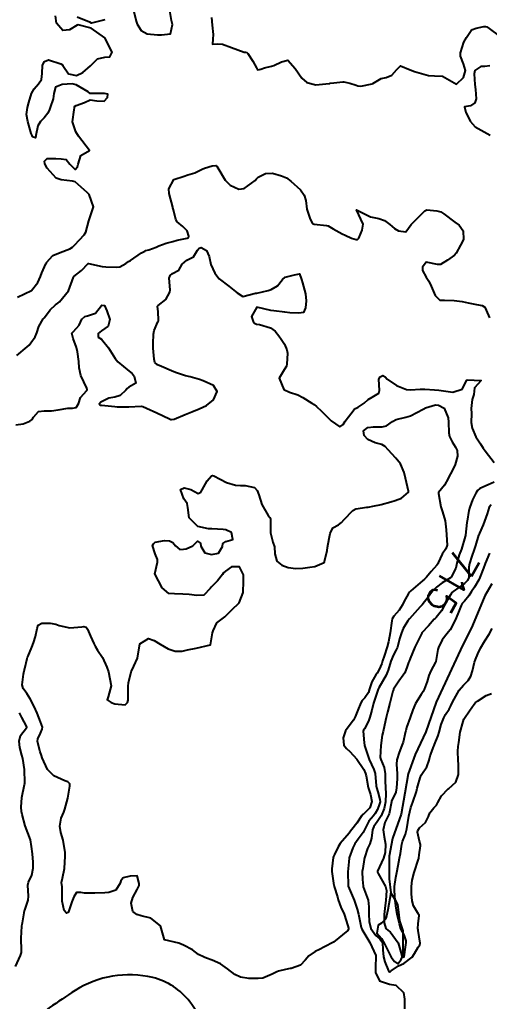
# Model space of a CAD drawing. Header units: metres. Extents: x 307586 to 320046, y 7427249 to 7434250.
# Drawn here: x 310577.3 to 310644.1, y 7432394.5 to 7432533.9 of the extents above; entities that cross this region are included whole.
import ezdxf
from ezdxf.enums import TextEntityAlignment as Align

# ---------------------------------------------------------------- set-up
doc = ezdxf.new("R2010")
doc.units = ezdxf.units.M
doc.header["$MEASUREMENT"] = 0
for name, color, linetype in [('Cotas', 45, 'Continuous'), ('Curvas de Nivel 1m', 11, 'Continuous'), ('Curvas de Nivel 5m', 15, 'Continuous'), ('Hidrografia', 140, 'Continuous'), ('Vias Secundárias', 230, 'Continuous')]:
    doc.layers.add(name, color=color, linetype=linetype)
doc.styles.add('Style-STANDARD', font='STANDARD.shx')

msp = doc.modelspace()

# ---------------------------------------------------------------- linework, layer by layer
at = {"layer": 'Curvas de Nivel 1m', "flags": 128}
for points, elevation in [([(310577.03, 7432494.45), (310579.04, 7432495.4), (310579.91, 7432496.53), (310580.33, 7432497.39), (310580.51, 7432497.94), (310581.09, 7432499.22), (310581.14, 7432499.33), (310581.16, 7432499.38), (310582.07, 7432500.4), (310583.11, 7432500.83), (310584.47, 7432501.34), (310584.87, 7432501.58), (310585.12, 7432501.83), (310585.85, 7432502.6), (310586.53, 7432503.32), (310586.76, 7432503.71), (310587.16, 7432505.31), (310587.85, 7432507.3), (310587.21, 7432509.05), (310586.95, 7432509.31), (310585.23, 7432510.84), (310584.86, 7432510.96), (310583.23, 7432511.12), (310582.53, 7432511.37), (310581.25, 7432512.78), (310580.94, 7432513.38), (310580.87, 7432513.78), (310581.27, 7432514.14), (310582.5, 7432514.14), (310583.27, 7432514.1), (310583.94, 7432514.02), (310584.49, 7432513.34), (310585.25, 7432512.6), (310585.59, 7432512.99), (310585.66, 7432513.33), (310586.04, 7432514.56), (310587.28, 7432515.31), (310585.73, 7432517.33), (310585.31, 7432517.93), (310584.87, 7432519.34), (310585.1, 7432521.08), (310585.13, 7432521.33), (310585.15, 7432521.54), (310585.36, 7432521.68), (310586.56, 7432522.12), (310587.37, 7432522.49), (310588.31, 7432522.35), (310589.37, 7432522.28), (310589.82, 7432522.84), (310589.87, 7432523.28), (310589.38, 7432523.39), (310587.47, 7432523.39), (310587.38, 7432523.41), (310587.06, 7432523.64), (310585.4, 7432524.64), (310584.81, 7432524.75), (310583.4, 7432524.67), (310582.45, 7432524.31), (310582.22, 7432523.37), (310582.11, 7432522.63), (310581.7, 7432521.38), (310581.61, 7432521.12), (310581.35, 7432520.6), (310580.82, 7432519.91), (310580.3, 7432519.39), (310579.92, 7432518.8), (310579.67, 7432517.4), (310579.59, 7432517.1), (310579.3, 7432517.17), (310579.18, 7432517.28), (310579.11, 7432517.4), (310579, 7432517.71), (310578.51, 7432519.41), (310578.33, 7432520.4), (310578.47, 7432521.41), (310578.64, 7432522.13), (310579.04, 7432523.41), (310579.39, 7432524.06), (310580.01, 7432524.78), (310580.43, 7432525.39), (310580.57, 7432526.23), (310580.6, 7432527.39), (310580.89, 7432527.92), (310581.43, 7432528.17), (310583.19, 7432527.6), (310583.42, 7432527.48), (310583.5, 7432527.36), (310584.27, 7432526.2), (310585.41, 7432525.94), (310586.34, 7432526.39), (310587.42, 7432527.31), (310588.4, 7432528.33), (310589.44, 7432528.53), (310590.14, 7432528.58), (310590.48, 7432529.27), (310589.47, 7432531.28), (310587.49, 7432532.65), (310585.67, 7432533.16), (310585.5, 7432533.09), (310584.42, 7432532.41), (310583.49, 7432532.33), (310582.57, 7432533.37), (310582.45, 7432534.43)], 714), ([(310593.52, 7432535.24), (310593.92, 7432533.65), (310594.04, 7432533.23), (310594.61, 7432532.34), (310595.48, 7432531.87), (310596.95, 7432531.72), (310597.48, 7432531.7), (310598.79, 7432531.87), (310599.07, 7432533.17), (310598.93, 7432533.75), (310598.68, 7432535.18)], 714), ([(310585.51, 7432534.27), (310587.26, 7432533.56), (310587.5, 7432533.43), (310587.6, 7432533.4), (310589.51, 7432533.88)], 714), ([(310604.58, 7432534.17), (310604.7, 7432533.1), (310604.83, 7432531.75), (310604.78, 7432531.1), (310604.76, 7432530.39), (310605.47, 7432530.45), (310606.15, 7432530.4), (310607.46, 7432529.91), (310609.23, 7432529.28), (310609.45, 7432529.24), (310609.61, 7432529.2), (310609.75, 7432529.05), (310610.47, 7432528), (310610.97, 7432527.03), (310611.14, 7432526.74), (310611.42, 7432526.78), (310611.59, 7432526.85), (310612.14, 7432527.01), (310613.14, 7432527.29), (310613.43, 7432527.37), (310614.52, 7432527.9), (310615.44, 7432528.12), (310616.5, 7432526.96), (310617.41, 7432525.55), (310618.13, 7432524.94), (310619.4, 7432524.63), (310621.3, 7432524.8), (310621.4, 7432524.83), (310621.46, 7432524.84), (310621.98, 7432524.89), (310623.25, 7432525.04), (310623.41, 7432525.04), (310624.23, 7432524.87), (310625.13, 7432524.59), (310625.4, 7432524.48), (310625.8, 7432524.44), (310627.4, 7432524.77), (310627.44, 7432524.79), (310627.49, 7432524.83), (310628.7, 7432525.53), (310629.42, 7432525.68), (310630.22, 7432526), (310630.93, 7432526.79), (310631.44, 7432527.32), (310632.8, 7432526.77), (310633.43, 7432526.52), (310633.76, 7432526.42), (310635.42, 7432525.92), (310636.27, 7432525.88), (310637.42, 7432525.83), (310639.4, 7432524.69), (310640.41, 7432525.68), (310640.66, 7432526.67), (310640.37, 7432527.61), (310639.95, 7432528.68), (310639.95, 7432529.17), (310640.42, 7432530.68), (310640.8, 7432531.36), (310641.5, 7432532.34), (310641.67, 7432532.49), (310642.2, 7432532.65), (310643.26, 7432532.89), (310643.51, 7432532.89), (310643.71, 7432532.84), (310644.05, 7432532.63), (310645.49, 7432531.51)], 714), ([(310644.15, 7432527.34), (310643.44, 7432527.23), (310642.85, 7432527.23), (310642.02, 7432526.65), (310641.9, 7432526.19), (310642, 7432524.65), (310642.09, 7432523.96), (310642.19, 7432522.65), (310641.99, 7432522.04), (310641.37, 7432521.65), (310640.53, 7432521.5), (310640.73, 7432520.67), (310640.94, 7432520.26), (310641.34, 7432519.47), (310642.04, 7432518.65), (310643.33, 7432517.92), (310644.17, 7432517.48)], 714), ([(310576.81, 7432476.33), (310577.87, 7432476.47), (310578.82, 7432476.86), (310579.11, 7432477.1), (310579.3, 7432477.4), (310580.01, 7432478.22), (310580.84, 7432478.31), (310581.89, 7432478.32), (310582.84, 7432478.48), (310584.19, 7432478.68), (310584.85, 7432478.68), (310585.38, 7432478.8), (310585.71, 7432479.32), (310585.99, 7432480.2), (310586.87, 7432481.21), (310586.94, 7432481.31), (310586.88, 7432481.52), (310586.03, 7432483.32), (310585.81, 7432484.43), (310585.75, 7432485.32), (310585.58, 7432486.68), (310585.44, 7432487.33), (310584.96, 7432488.59), (310584.77, 7432489.33), (310584.98, 7432489.58), (310585.82, 7432490.49), (310586.16, 7432491.32), (310586.62, 7432491.7), (310587, 7432491.8), (310588.13, 7432492.17), (310588.99, 7432493.28), (310589.02, 7432493.31), (310589.38, 7432493.28), (310589.75, 7432492.54), (310590.15, 7432491.27), (310589.91, 7432490.35), (310588.98, 7432489.69), (310588.5, 7432489.29), (310588.48, 7432488.8), (310588.96, 7432488.48), (310589.99, 7432487.27), (310590.93, 7432485.73), (310591.31, 7432485.26), (310592.91, 7432483.94), (310593.31, 7432483.64), (310593.63, 7432483.23), (310593.86, 7432482.26), (310592.88, 7432481.66), (310592.62, 7432481.5), (310592.42, 7432481.24), (310591.61, 7432480.5), (310590.86, 7432480.28), (310590.03, 7432480.1), (310588.86, 7432479.54), (310588.66, 7432479.28), (310588.73, 7432479.16), (310588.85, 7432479.14), (310588.99, 7432479.14), (310590.85, 7432478.92), (310591.22, 7432478.89), (310592.85, 7432478.9), (310594.6, 7432478.97), (310594.85, 7432478.93), (310595.37, 7432478.68), (310596.84, 7432478.04), (310598.61, 7432477.17), (310598.83, 7432477.09), (310598.92, 7432477.08), (310599.3, 7432477.16), (310600.84, 7432477.8), (310601.79, 7432478.19), (310602.85, 7432478.59), (310603.88, 7432479.1), (310604.86, 7432479.89), (310605.38, 7432481.08), (310604.89, 7432481.93), (310603.41, 7432482.59), (310602.9, 7432482.76), (310601.57, 7432483.13), (310600.9, 7432483.31), (310599.5, 7432483.75), (310598.91, 7432483.99), (310597.48, 7432484.62), (310596.92, 7432484.86), (310596.57, 7432485.19), (310596.44, 7432485.68), (310596.3, 7432487.2), (310596.29, 7432487.87), (310596.37, 7432489.2), (310596.44, 7432489.73), (310596.99, 7432490.94), (310597.06, 7432491.12), (310597.07, 7432491.19), (310597.01, 7432492.36), (310596.94, 7432493.19), (310596.97, 7432493.24), (310597.02, 7432493.28), (310598.1, 7432494.11), (310598.7, 7432495.17), (310598.72, 7432495.5), (310598.6, 7432497.17), (310598.71, 7432497.54), (310599.07, 7432497.83), (310599.94, 7432498.3), (310600.44, 7432499.15), (310601.1, 7432499.73), (310602.03, 7432500.2), (310602.63, 7432501.12), (310602.84, 7432501.4), (310603.12, 7432501.52), (310603.88, 7432501.11), (310604.25, 7432500.25), (310604.52, 7432499.1), (310605.07, 7432497.88), (310605.71, 7432497.08), (310607.06, 7432496.01), (310608.26, 7432495.06), (310609.04, 7432494.55), (310610.84, 7432495.02), (310611.02, 7432495.05), (310611.04, 7432495.05), (310612.65, 7432495.4), (310613.05, 7432495.53), (310613.97, 7432496.08), (310614.67, 7432496.98), (310615.08, 7432497.28), (310616.41, 7432497.63), (310617.08, 7432497.76), (310617.39, 7432496.95), (310617.5, 7432496.51), (310617.96, 7432494.94), (310618.05, 7432493.92), (310617.94, 7432492.94), (310617.66, 7432492.3), (310617.01, 7432492.17), (310615.72, 7432492.26), (310615.01, 7432492.34), (310613.47, 7432492.54), (310613.02, 7432492.57), (310611.02, 7432493.02), (310610.29, 7432491.74), (310610.52, 7432491.03), (310610.71, 7432490.75), (310610.99, 7432490.65), (310611.41, 7432490.59), (310612.98, 7432490.1), (310613.63, 7432489.65), (310614.14, 7432488.98), (310614.48, 7432488.49), (310614.96, 7432487.77), (310615.31, 7432486.97), (310615.39, 7432486.52), (310615.31, 7432484.97), (310615.24, 7432484.65), (310614.91, 7432484.16), (310614.22, 7432482.98), (310614.88, 7432481.35), (310615.66, 7432480.96), (310616.87, 7432480.6), (310617.59, 7432480.22), (310618.86, 7432479.42), (310619.16, 7432479.23), (310619.51, 7432478.92), (310620.2, 7432478.27), (310620.84, 7432477.66), (310621.59, 7432476.89), (310622.82, 7432476.03), (310623.32, 7432476.38), (310623.58, 7432476.87), (310624.85, 7432478.53), (310625.04, 7432478.66), (310625.45, 7432478.84), (310626.26, 7432479.43), (310626.86, 7432479.94), (310627.44, 7432480.25), (310628.38, 7432480.81), (310628.48, 7432481.21), (310628.38, 7432482.82), (310628.57, 7432483.15), (310628.91, 7432483.34), (310629.24, 7432483.13), (310629.57, 7432482.8), (310630.89, 7432481.9), (310632.28, 7432481.37), (310632.88, 7432481.3), (310634.23, 7432481.4), (310634.88, 7432481.39), (310636.28, 7432481.32), (310636.88, 7432481.27), (310638.56, 7432481.01), (310638.88, 7432480.98), (310640.18, 7432481.38), (310640.88, 7432482.66), (310640.9, 7432482.7), (310642.9, 7432482.64), (310641.95, 7432481.59), (310641.85, 7432480.65), (310641.6, 7432479.91), (310641.5, 7432478.65), (310641.54, 7432477.96), (310641.49, 7432476.65), (310641.63, 7432475.85), (310642.16, 7432474.65), (310642.79, 7432473.65), (310643.19, 7432473.04), (310643.47, 7432472.63), (310644.76, 7432470.97)], 716), ([(310644.73, 7432468.21), (310643.9, 7432467.8), (310642.72, 7432467.29), (310642.36, 7432467), (310642.15, 7432466.65), (310641.69, 7432465.66), (310641.27, 7432464.65), (310641.15, 7432464.18), (310640.91, 7432462.66), (310640.88, 7432462.44), (310640.68, 7432460.66), (310640.68, 7432460.62), (310640.63, 7432460.47), (310640.09, 7432458.67), (310639.79, 7432457.85), (310639.44, 7432456.68), (310639.29, 7432455.98), (310638.66, 7432454.69), (310638.56, 7432454.61), (310637.36, 7432453.89), (310636.55, 7432453.27), (310636.25, 7432453.01), (310635.99, 7432452.72), (310635.39, 7432451.86), (310634.51, 7432450.77), (310634.5, 7432450.75), (310634.48, 7432450.73), (310634.24, 7432450.47), (310632.7, 7432448.76), (310632.49, 7432448.5), (310631.82, 7432447.42), (310631.56, 7432446.77), (310631.31, 7432445.92), (310631, 7432444.77), (310630.84, 7432444.38), (310630.43, 7432443.69), (310630.07, 7432442.79), (310629.71, 7432441.49), (310629.42, 7432440.79), (310628.37, 7432438.99), (310628.31, 7432438.88), (310628.28, 7432438.81), (310627.8, 7432437.37), (310627.62, 7432436.82), (310627.35, 7432435.81), (310627.08, 7432434.82), (310626.89, 7432434.26), (310626.31, 7432433.18), (310626.17, 7432432.96), (310626.13, 7432432.83), (310626.28, 7432431.17), (310626.31, 7432430.83), (310626.32, 7432430.78), (310627.01, 7432428.82), (310627.67, 7432427.38), (310627.86, 7432426.81), (310627.97, 7432425.05), (310628.01, 7432424.81), (310628.2, 7432424.23), (310628.52, 7432423.14), (310628.53, 7432422.8), (310628.46, 7432422.52), (310628.17, 7432421.71), (310627.85, 7432421.12), (310627.61, 7432420.82), (310626.93, 7432420.04), (310626.31, 7432418.83), (310626.26, 7432418.7), (310626.13, 7432418.45), (310625.45, 7432417.51), (310624.97, 7432416.84), (310624.68, 7432416.27), (310624.17, 7432414.85), (310624.16, 7432414.77), (310624.08, 7432414.25), (310623.96, 7432412.85), (310624.01, 7432410.87), (310624.01, 7432410.85), (310624.02, 7432410.84), (310624.03, 7432410.8), (310624.87, 7432408.84), (310625.3, 7432407.54), (310625.48, 7432406.84), (310625.86, 7432404.94), (310625.89, 7432404.83), (310625.96, 7432404.7), (310627.07, 7432402.82), (310627.92, 7432400.95), (310627.94, 7432400.81), (310627.9, 7432399.3), (310627.87, 7432398.84), (310627.87, 7432398.81), (310627.89, 7432398.56), (310628.45, 7432397.37), (310629.87, 7432396.89), (310630.8, 7432396.77), (310631.86, 7432395.7), (310632.03, 7432394.76), (310632.01, 7432392.95)], 716), ([(310644.08, 7432458.09), (310643.45, 7432456.63), (310643.23, 7432455.99), (310642.73, 7432454.64), (310642.56, 7432454.32), (310641.93, 7432453.26), (310641.53, 7432452.65), (310641.13, 7432452.06), (310640.52, 7432451.31), (310640.22, 7432450.96), (310640.06, 7432450.67), (310639.79, 7432449.96), (310639.27, 7432448.68), (310638.48, 7432447.23), (310638.25, 7432446.92), (310638.05, 7432446.69), (310637.37, 7432445.79), (310636.82, 7432444.71), (310636.74, 7432444.41), (310636.46, 7432442.71), (310636.45, 7432442.68), (310636.42, 7432442.63), (310635.74, 7432441.38), (310635.48, 7432440.72), (310635.21, 7432439.9), (310634.79, 7432438.73), (310634.66, 7432438.44), (310634.37, 7432438.04), (310633.56, 7432436.74), (310633.21, 7432435.88), (310632.8, 7432434.75), (310632.31, 7432433.33), (310632.18, 7432432.89), (310632.15, 7432432.76), (310631.8, 7432431.25), (310631.63, 7432430.77), (310631.23, 7432429.8), (310630.94, 7432428.77), (310630.89, 7432428.13), (310630.97, 7432426.77), (310630.96, 7432426.04), (310630.89, 7432424.77), (310630.79, 7432424.18), (310630.18, 7432422.89), (310630.16, 7432422.78), (310629.84, 7432421.11), (310629.7, 7432420.79), (310629.21, 7432419.86), (310629, 7432418.8), (310629.14, 7432417.82), (310629.29, 7432416.79), (310629.28, 7432415.61), (310629.03, 7432414.8), (310628.19, 7432412.94), (310628.17, 7432412.81), (310628.26, 7432412.61), (310629.29, 7432410.79), (310629.45, 7432410.21), (310629.38, 7432408.79), (310629.26, 7432408.05), (310629.13, 7432406.79), (310629.14, 7432405.63), (310629.38, 7432404.79), (310629.7, 7432404.53), (310629.96, 7432404.33), (310631.11, 7432402.77), (310631.56, 7432401.13), (310631.65, 7432400.76), (310631.91, 7432400.71), (310631.98, 7432400.76), (310632.21, 7432402.48), (310632.26, 7432402.76), (310632.25, 7432403.06), (310631.95, 7432403.91), (310631.51, 7432404.76), (310631.29, 7432405.45), (310630.99, 7432406.77), (310630.77, 7432408.01), (310630.68, 7432408.77), (310630.6, 7432410.21), (310630.61, 7432410.77), (310630.76, 7432412.06), (310630.92, 7432412.77), (310631.11, 7432413.73), (310631.29, 7432414.77), (310631.42, 7432415.44), (310631.62, 7432416.76), (310631.72, 7432417.16), (310632.13, 7432418.18), (310632.29, 7432418.76), (310632.33, 7432418.95), (310632.63, 7432420.75), (310632.92, 7432422), (310633.18, 7432422.75), (310633.72, 7432424.26), (310633.83, 7432424.74), (310633.89, 7432425.05), (310634.22, 7432426.18), (310634.38, 7432426.58), (310634.47, 7432426.73), (310635.19, 7432427.77), (310635.49, 7432428.72), (310635.65, 7432429.32), (310636.16, 7432430.71), (310636.2, 7432430.78), (310636.28, 7432430.93), (310636.81, 7432432.19), (310636.95, 7432432.7), (310637.23, 7432433.78), (310637.6, 7432434.7), (310637.84, 7432435.19), (310638.34, 7432435.95), (310638.59, 7432436.44), (310638.7, 7432436.68), (310639.05, 7432437.37), (310639.77, 7432438.67), (310640.38, 7432439.37), (310641.03, 7432440.01), (310641.43, 7432440.65), (310641.65, 7432441.4), (310641.95, 7432442.64), (310642.07, 7432443), (310642.43, 7432443.79), (310642.82, 7432444.63), (310643.41, 7432445.67), (310644.03, 7432446.62), (310644.48, 7432447.42)], 714), ([(310576.77, 7432399.42), (310577.46, 7432400.96), (310577.61, 7432401.4), (310577.62, 7432401.7), (310577.56, 7432403.41), (310577.66, 7432405.11), (310577.73, 7432405.4), (310577.77, 7432405.6), (310577.99, 7432407.02), (310578.05, 7432407.34), (310578.07, 7432407.4), (310578.57, 7432408.83), (310578.62, 7432409.39), (310578.49, 7432410.94), (310578.59, 7432411.39), (310579.07, 7432412.36), (310579.27, 7432413.39), (310579.26, 7432414.2), (310579.17, 7432415.39), (310579.05, 7432416.44), (310578.88, 7432417.39), (310578.13, 7432419.4), (310577.72, 7432420.98), (310577.62, 7432421.41), (310577.55, 7432422.02), (310577.66, 7432423.41), (310578.04, 7432425.24), (310578.08, 7432425.4), (310578.09, 7432425.51), (310578.06, 7432427.4), (310577.8, 7432428.96), (310577.67, 7432429.41), (310577.36, 7432430.51), (310577.27, 7432431.42), (310577.47, 7432432.23), (310578.3, 7432433.28), (310578.35, 7432433.35), (310578.36, 7432433.4), (310578.3, 7432433.55), (310577.65, 7432434.75), (310577.32, 7432435.42)], 716)]:
    msp.add_lwpolyline(points, dxfattribs=dict(at, elevation=elevation))
at = {"layer": 'Curvas de Nivel 1m', "elevation": 717, "flags": 128}
msp.add_lwpolyline([(310636.42, 7432479.15), (310636.86, 7432479.12), (310637.66, 7432478.7), (310638.22, 7432477.32), (310638.26, 7432476.7), (310638.3, 7432475.21), (310638.41, 7432474.69), (310638.8, 7432473.93), (310639.27, 7432473.17), (310639.5, 7432472.68), (310639.56, 7432471.89), (310639.21, 7432470.68), (310638.74, 7432469.7), (310638.37, 7432469.06), (310638.19, 7432468.7), (310637.67, 7432467.76), (310636.85, 7432466.71), (310636.83, 7432466.59), (310637.15, 7432464.71), (310637.39, 7432463.99), (310637.8, 7432462.7), (310637.91, 7432461.43), (310637.96, 7432460.7), (310638.07, 7432459.24), (310637.86, 7432458.7), (310637.34, 7432457.97), (310636.81, 7432456.71), (310636.73, 7432456.57), (310636.59, 7432456.4), (310635.78, 7432455.51), (310635.14, 7432454.72), (310634.86, 7432454.43), (310634.56, 7432454.17), (310632.92, 7432452.75), (310632.74, 7432452.56), (310632.54, 7432452.26), (310631.97, 7432451.31), (310631.72, 7432450.77), (310631.24, 7432450.03), (310630.5, 7432449.18), (310630.27, 7432448.78), (310630.21, 7432448.51), (310629.98, 7432446.79), (310629.73, 7432445.51), (310629.54, 7432444.79), (310629.1, 7432443.47), (310628.88, 7432442.8), (310628.77, 7432442.46), (310628.4, 7432441.6), (310628.13, 7432441.08), (310627.94, 7432440.81), (310627.35, 7432439.85), (310627.04, 7432438.82), (310626.88, 7432438.32), (310626.36, 7432437.55), (310626, 7432437.19), (310625.8, 7432436.84), (310625.38, 7432435.79), (310625.01, 7432434.84), (310624.78, 7432434.39), (310624.31, 7432433.79), (310623.62, 7432432.86), (310623.29, 7432431.87), (310623.39, 7432430.86), (310623.78, 7432430.37), (310624.26, 7432429.96), (310625.26, 7432428.84), (310626.24, 7432427.37), (310626.49, 7432426.83), (310626.57, 7432426.49), (310626.86, 7432424.82), (310627.16, 7432423.85), (310627.37, 7432422.82), (310627.07, 7432421.92), (310626.16, 7432421.01), (310626.05, 7432420.93), (310625.97, 7432420.83), (310625.24, 7432419.74), (310624.55, 7432418.85), (310624.36, 7432418.61), (310624.13, 7432418.34), (310622.85, 7432416.87), (310622.57, 7432416.41), (310622.09, 7432415.31), (310621.94, 7432415.02), (310621.89, 7432414.88), (310621.68, 7432413.27), (310621.68, 7432412.88), (310621.99, 7432410.92), (310622, 7432410.88), (310622.03, 7432410.79), (310622.47, 7432409.32), (310622.6, 7432408.87), (310622.98, 7432407.84), (310623.46, 7432406.86), (310623.97, 7432405.16), (310624.04, 7432404.85), (310624.06, 7432404.75), (310623.96, 7432404.51), (310621.94, 7432402.88), (310620.65, 7432402.18), (310619.93, 7432401.83), (310619.3, 7432401.53), (310618.4, 7432400.92), (310617.91, 7432400.3), (310617.24, 7432399.6), (310615.89, 7432399.12), (310615.75, 7432399.1), (310615.12, 7432398.96), (310614.12, 7432398.74), (310613.89, 7432398.66), (310613.22, 7432398.31), (310611.88, 7432397.77), (310611.21, 7432397.68), (310609.88, 7432397.71), (310608.74, 7432397.9), (310607.89, 7432398.29), (310606.89, 7432399.06), (310605.9, 7432399.78), (310604.69, 7432400.29), (310603.91, 7432400.59), (310603.55, 7432400.73), (310602.77, 7432401.11), (310601.92, 7432401.79), (310600.61, 7432402.45), (310599.94, 7432402.7), (310597.94, 7432403.17), (310597.36, 7432405.18), (310595.98, 7432406.26), (310594.59, 7432406.6), (310593.99, 7432406.78), (310593.43, 7432407.22), (310593.19, 7432408.41), (310593.44, 7432409.22), (310594.02, 7432410.35), (310594.34, 7432410.89), (310594.32, 7432411.21), (310594.05, 7432412.28), (310593.05, 7432412.22), (310592.04, 7432411.99), (310591.71, 7432411.57), (310591.64, 7432411.24), (310591.01, 7432410.26), (310590.02, 7432409.9), (310589.43, 7432409.86), (310588.02, 7432409.83), (310586.56, 7432409.84), (310586.02, 7432409.93), (310585.42, 7432409.92), (310585.05, 7432409.32), (310584.74, 7432408.59), (310584.33, 7432407.33), (310584.22, 7432407.09), (310583.99, 7432407), (310583.65, 7432407.34), (310583.37, 7432408.7), (310583.41, 7432409.34), (310583.4, 7432410.71), (310583.31, 7432411.34), (310583.42, 7432411.96), (310583.74, 7432413.33), (310583.82, 7432415.07), (310583.83, 7432415.33), (310583.82, 7432415.6), (310583.51, 7432417.34), (310583.22, 7432418.44), (310583.07, 7432419.35), (310583.25, 7432420.45), (310583.61, 7432421.34), (310583.75, 7432421.74), (310584.18, 7432423.33), (310584.5, 7432425.02), (310584.48, 7432425.33), (310584.21, 7432425.65), (310583.77, 7432425.77), (310582.22, 7432426.46), (310581.29, 7432427.37), (310580.56, 7432429.06), (310580.45, 7432429.38), (310580.26, 7432429.89), (310579.87, 7432431.38), (310579.92, 7432431.74), (310580.29, 7432432.55), (310580.57, 7432433.11), (310580.59, 7432433.38), (310580.31, 7432434.15), (310579.82, 7432435.39), (310579.39, 7432436.34), (310578.84, 7432437.4), (310578.36, 7432438.19), (310577.87, 7432438.9), (310577.7, 7432439.41), (310577.88, 7432440.9), (310578.01, 7432441.41), (310578.09, 7432441.71), (310578.42, 7432443.17), (310578.47, 7432443.35), (310578.49, 7432443.4), (310579.06, 7432444.77), (310579.3, 7432445.39), (310579.59, 7432446.26), (310579.83, 7432447.39), (310579.98, 7432447.88), (310580.48, 7432448.18), (310581.7, 7432448.15), (310582.48, 7432448.01), (310582.96, 7432447.84), (310584.47, 7432447.51), (310586.16, 7432447.63), (310586.48, 7432447.68), (310586.79, 7432447.62), (310587, 7432447.3), (310587.42, 7432446.33), (310587.87, 7432445.29), (310588.06, 7432444.9), (310588.43, 7432444.31), (310589.1, 7432443.27), (310589.75, 7432441.92), (310589.95, 7432441.26), (310590.37, 7432439.26), (310589.94, 7432437.68), (310589.8, 7432437.27), (310590.35, 7432436.89), (310590.88, 7432436.72), (310592.34, 7432436.57), (310592.66, 7432436.92), (310592.75, 7432437.23), (310592.77, 7432437.64), (310592.78, 7432439.23), (310592.83, 7432439.69), (310593.2, 7432441.23), (310593.59, 7432442.04), (310594.11, 7432443.21), (310594.44, 7432445.21), (310595.64, 7432446.01), (310596.45, 7432445.71), (310597.3, 7432445.18), (310598.44, 7432444.54), (310599.45, 7432444.18), (310600.43, 7432444.2), (310601.18, 7432444.38), (310602.44, 7432444.62), (310604.44, 7432445.09), (310604.76, 7432446.79), (310604.82, 7432447.09), (310605.36, 7432448.21), (310606.49, 7432449.07), (310607.5, 7432450.06), (310608.51, 7432451.05), (310609.08, 7432452.5), (310609.1, 7432453.04), (310609.12, 7432453.62), (310609.14, 7432455.04), (310608.58, 7432456.15), (310607.46, 7432456.18), (310606.57, 7432455.57), (310606.32, 7432455.32), (310606.17, 7432455.07), (310605.46, 7432454.18), (310604.55, 7432453.3), (310604.4, 7432453.09), (310603.51, 7432452.13), (310602.53, 7432452.11), (310601.44, 7432452.22), (310600.53, 7432452.28), (310599.35, 7432452.34), (310598.53, 7432452.38), (310597.57, 7432453.18), (310596.56, 7432455.19), (310596.95, 7432456.82), (310596.95, 7432457.19), (310596.6, 7432457.99), (310596.24, 7432459.19), (310596.36, 7432459.45), (310596.62, 7432459.66), (310597.91, 7432459.89), (310598.62, 7432459.85), (310599.09, 7432459.64), (310599.5, 7432459.16), (310600.1, 7432458.64), (310600.61, 7432458.66), (310601.01, 7432458.73), (310601.95, 7432459.13), (310602.27, 7432459.47), (310602.62, 7432459.82), (310603.05, 7432459.55), (310603.1, 7432459.11), (310603.67, 7432458.17), (310604.6, 7432457.9), (310605.59, 7432458.09), (310606.14, 7432459.07), (310606.19, 7432459.5), (310606.62, 7432459.74), (310607.62, 7432460.06), (310607.46, 7432461.06), (310606.64, 7432461.42), (310606.24, 7432461.47), (310604.64, 7432461.55), (310604.16, 7432461.58), (310602.64, 7432461.9), (310601.44, 7432463.13), (310601.22, 7432464.59), (310601.12, 7432465.14), (310600.69, 7432465.84), (310600.21, 7432467.15), (310600.72, 7432467.38), (310601.67, 7432467.13), (310602.71, 7432466.59), (310603.08, 7432466.75), (310603.26, 7432467.11), (310603.99, 7432468.37), (310604.58, 7432469.09), (310604.73, 7432469.14), (310604.92, 7432469.09), (310606.72, 7432468.13), (310608.02, 7432467.75), (310608.72, 7432467.7), (310609.38, 7432467.7), (310610.72, 7432467.44), (310611.1, 7432467.02), (310611.34, 7432466.38), (310611.77, 7432465.01), (310612.67, 7432463.46), (310612.86, 7432463.19), (310612.96, 7432463), (310613, 7432462.66), (310612.97, 7432460.99), (310613.31, 7432459.68), (310613.53, 7432458.99), (310613.61, 7432457.99), (310613.86, 7432456.98), (310614.58, 7432456.38), (310615.48, 7432456.07), (310616.58, 7432455.91), (310617.56, 7432455.96), (310618.58, 7432456.1), (310619.29, 7432456.21), (310620.59, 7432456.77), (310620.64, 7432456.85), (310620.66, 7432456.9), (310621.03, 7432458.48), (310621.09, 7432458.9), (310621.32, 7432460.19), (310621.45, 7432460.89), (310621.84, 7432461.7), (310622.65, 7432462.15), (310623.07, 7432462.46), (310623.43, 7432462.87), (310624.68, 7432464.16), (310625.12, 7432464.4), (310626.68, 7432464.64), (310626.86, 7432464.65), (310627.76, 7432464.82), (310628.52, 7432464.97), (310628.69, 7432465.01), (310630.07, 7432465.41), (310630.69, 7432465.58), (310631.57, 7432465.9), (310632.56, 7432466.76), (310632.59, 7432466.89), (310632.16, 7432468.77), (310631.95, 7432469.55), (310631.44, 7432470.77), (310630.77, 7432471.6), (310629.68, 7432472.8), (310629.25, 7432473.26), (310628.79, 7432473.52), (310627.82, 7432473.79), (310626.8, 7432474.24), (310626.29, 7432474.84), (310626.19, 7432475.46), (310626.82, 7432475.93), (310627.61, 7432476.04), (310628.82, 7432476.04), (310629.43, 7432476.2), (310630.32, 7432476.79), (310630.84, 7432477.08), (310632.19, 7432477.42), (310632.84, 7432477.61), (310634.66, 7432478.54), (310634.85, 7432478.64), (310634.9, 7432478.68), (310635, 7432478.73)], close=True, dxfattribs=at)
at = {"layer": 'Curvas de Nivel 5m', "elevation": 715, "flags": 128}
for points in [[(310576.93, 7432486.18), (310578.42, 7432487.41), (310578.69, 7432487.66), (310578.95, 7432487.97), (310579.54, 7432488.82), (310579.77, 7432489.39), (310580.07, 7432490.3), (310580.71, 7432491.38), (310580.83, 7432491.54), (310581, 7432491.78), (310581.7, 7432492.68), (310582.44, 7432493.37), (310582.77, 7432493.61), (310583.03, 7432493.82), (310584.28, 7432495.34), (310585.01, 7432497.28), (310585.02, 7432497.33), (310585.04, 7432497.35), (310585.06, 7432497.38), (310586.13, 7432498.27), (310587.09, 7432499.24), (310587.14, 7432499.26), (310589.09, 7432498.8), (310589.6, 7432498.76), (310591.09, 7432498.74), (310591.57, 7432498.77), (310592.42, 7432499.25), (310592.83, 7432499.51), (310593.1, 7432499.68), (310594.64, 7432500.75), (310595.11, 7432501.01), (310595.25, 7432501.07), (310595.68, 7432501.2), (310596.76, 7432501.55), (310597.12, 7432501.73), (310598.16, 7432502.15), (310599.13, 7432502.39), (310599.73, 7432502.56), (310601.14, 7432502.85), (310601.33, 7432502.94), (310601.4, 7432503.14), (310601.15, 7432503.88), (310600.51, 7432504.5), (310599.72, 7432505.16), (310599.51, 7432505.51), (310599.18, 7432506.86), (310599.13, 7432507.17), (310599.12, 7432507.24), (310598.57, 7432509.18), (310598.56, 7432509.84), (310599.23, 7432511.17), (310600.72, 7432511.67), (310601.24, 7432511.82), (310602.24, 7432512.14), (310603.26, 7432512.63), (310603.6, 7432512.77), (310604.71, 7432513.1), (310605.26, 7432513.17), (310605.37, 7432513.09), (310605.52, 7432512.83), (310606.55, 7432511.08), (310607.23, 7432510.38), (310608.46, 7432509.82), (310609.22, 7432509.9), (310610.78, 7432511.03), (310611, 7432511.26), (310611.24, 7432511.49), (310612.25, 7432512.01), (310613.25, 7432512.08), (310614.52, 7432511.71), (310615.24, 7432511.39), (310615.88, 7432510.96), (310617.22, 7432509.69), (310617.75, 7432508.94), (310617.98, 7432508.17), (310618.13, 7432506.94), (310618.59, 7432505.52), (310618.93, 7432504.93), (310619.16, 7432504.84), (310620.92, 7432504.66), (310621.16, 7432504.59), (310621.9, 7432504.15), (310623.15, 7432503.47), (310623.57, 7432503.29), (310624.47, 7432502.86), (310625.14, 7432502.63), (310625.34, 7432502.65), (310625.5, 7432502.85), (310626.02, 7432503.97), (310626.12, 7432504.84), (310625.19, 7432506.85), (310627.18, 7432505.89), (310628.37, 7432505.63), (310629.17, 7432505.34), (310629.95, 7432504.8), (310630.58, 7432504.21), (310631.15, 7432503.9), (310632.18, 7432503.74), (310632.94, 7432504.76), (310633.03, 7432504.9), (310633.17, 7432505.02), (310634.05, 7432505.88), (310634.88, 7432506.73), (310635.19, 7432506.88), (310636.62, 7432506.72), (310637.19, 7432506.57), (310637.6, 7432506.29), (310639.17, 7432505.12), (310639.77, 7432504.68), (310640.36, 7432503.88), (310640.38, 7432502.67), (310639.97, 7432501.84), (310639.34, 7432500.69), (310639.11, 7432500.41), (310638.1, 7432499.7), (310637.1, 7432499.1), (310636.72, 7432499.09), (310635.1, 7432499.42), (310634.56, 7432498.74), (310634.58, 7432498.23), (310635.08, 7432497.32), (310635.47, 7432496.73), (310635.78, 7432496.01), (310636.37, 7432494.72), (310637.04, 7432494.06), (310637.71, 7432494.03), (310639.04, 7432494.01), (310640.19, 7432493.83), (310641.03, 7432493.67), (310642.24, 7432493.44), (310643.03, 7432493.28), (310643.42, 7432493.03), (310643.62, 7432492.63), (310644.08, 7432491.55)], [(310644.31, 7432464.99), (310644.05, 7432464.62), (310643.77, 7432463.71), (310643.38, 7432462.63), (310643.16, 7432462.13), (310642.64, 7432460.93), (310642.56, 7432460.72), (310642.53, 7432460.64), (310642.07, 7432459.2), (310641.9, 7432458.65), (310641.58, 7432457.67), (310641.22, 7432456.65), (310641.14, 7432456.1), (310641.13, 7432454.65), (310640.98, 7432454.23), (310640.55, 7432453.81), (310638.91, 7432452.68), (310638.72, 7432452.51), (310638.54, 7432452.21), (310637.96, 7432451.25), (310637.68, 7432450.7), (310637.27, 7432449.94), (310636.5, 7432448.98), (310636.36, 7432448.84), (310636.24, 7432448.71), (310635.41, 7432447.8), (310634.47, 7432446.77), (310634.45, 7432446.73), (310633.79, 7432445.41), (310633.47, 7432444.74), (310632.82, 7432443.15), (310632.67, 7432442.76), (310632.6, 7432442.58), (310632.41, 7432442.02), (310632.05, 7432441.11), (310631.84, 7432440.77), (310631.22, 7432439.94), (310630.46, 7432438.78), (310630.43, 7432438.72), (310630.37, 7432438.49), (310629.93, 7432436.79), (310629.59, 7432435.53), (310629.41, 7432434.79), (310629.17, 7432433.66), (310628.96, 7432432.8), (310628.83, 7432432.27), (310628.64, 7432430.8), (310628.55, 7432429.1), (310628.63, 7432428.8), (310629.12, 7432427.68), (310629.26, 7432426.79), (310629.24, 7432425.78), (310629.29, 7432424.79), (310629.37, 7432423.97), (310629.33, 7432422.79), (310629.13, 7432421.83), (310628.71, 7432420.8), (310628.14, 7432419.94), (310627.65, 7432419.31), (310627.46, 7432418.82), (310627.33, 7432417.61), (310627.07, 7432416.82), (310626.77, 7432416.15), (310626.35, 7432414.83), (310626.3, 7432414.61), (310626.07, 7432413.33), (310625.99, 7432412.9), (310625.99, 7432412.83), (310626.05, 7432411.76), (310626.12, 7432410.83), (310626.16, 7432410.7), (310626.83, 7432408.82), (310626.94, 7432407.88), (310626.96, 7432406.82), (310627.01, 7432405.79), (310627.25, 7432404.82), (310627.95, 7432403.82), (310628.5, 7432403.35), (310628.87, 7432402.8), (310628.95, 7432401.77), (310629.04, 7432400.79), (310629.2, 7432400.08), (310629.73, 7432398.78), (310629.8, 7432398.69), (310629.89, 7432398.66), (310630, 7432398.68), (310630.11, 7432398.78), (310631.15, 7432399.52), (310631.9, 7432399.84), (310633.11, 7432400.74), (310633.43, 7432401.23), (310633.93, 7432402.15), (310634.19, 7432402.47), (310634.25, 7432402.73), (310633.96, 7432404.5), (310633.93, 7432404.7), (310633.92, 7432404.73), (310633.92, 7432404.78), (310633.97, 7432405.46), (310634.08, 7432406.64), (310634.07, 7432406.73), (310633.99, 7432406.85), (310633.3, 7432408.04), (310633.1, 7432408.74), (310632.98, 7432409.71), (310633, 7432410.75), (310633.12, 7432411.67), (310633.4, 7432412.74), (310634.02, 7432414.67), (310634.04, 7432414.73), (310634.04, 7432414.78), (310634.09, 7432415.25), (310634.27, 7432416.56), (310634.26, 7432416.73), (310634.12, 7432417.21), (310633.85, 7432418.46), (310633.89, 7432418.73), (310634.14, 7432419.11), (310635, 7432419.87), (310635.42, 7432420.72), (310635.63, 7432421.24), (310636.17, 7432421.95), (310636.56, 7432422.32), (310636.76, 7432422.7), (310637.26, 7432423.64), (310638.2, 7432424.62), (310638.3, 7432424.69), (310639.31, 7432425.58), (310639.7, 7432426.67), (310639.69, 7432428.12), (310639.65, 7432428.67), (310639.6, 7432430), (310639.65, 7432430.67), (310639.71, 7432431.24), (310639.9, 7432432.67), (310640.32, 7432434.2), (310640.45, 7432434.53), (310640.53, 7432434.66), (310641.26, 7432435.73), (310641.91, 7432436.64), (310642.11, 7432436.89), (310642.36, 7432437.11), (310643.62, 7432437.87), (310644.37, 7432438.16)]]:
    msp.add_lwpolyline(points, dxfattribs=at)
at = {"layer": 'Hidrografia'}
msp.add_lwpolyline([(310644.4, 7432453.77), (310643.41, 7432452.04), (310641.68, 7432447.84), (310639.95, 7432444.38), (310636.52, 7432436.94), (310635.03, 7432432.72), (310633.54, 7432429.49), (310632.55, 7432426.76), (310632.05, 7432424.02), (310631.55, 7432421.04), (310630.31, 7432417.56), (310629.81, 7432415.07), (310629.81, 7432413.34), (310629.81, 7432411.84), (310630.06, 7432409.86)], dxfattribs=at)
msp.add_lwpolyline([(310630.06, 7432409.86), (310629.66, 7432407.44), (310629.35, 7432406.19), (310628.72, 7432405.57), (310628.25, 7432405.26), (310628.1, 7432404.16), (310628.72, 7432403.38), (310629.19, 7432402.61), (310629.66, 7432401.67), (310630.13, 7432400.73), (310630.59, 7432400.11), (310631.06, 7432399.8), (310631.53, 7432400.42), (310631.84, 7432401.05), (310631.84, 7432402.29), (310631.84, 7432403.23), (310631.84, 7432404.48), (310631.37, 7432405.88), (310631.22, 7432407.13), (310631.06, 7432408.22), (310630.75, 7432408.84)], close=True, dxfattribs=at)
at = {"layer": 'Vias Secundárias'}
msp.add_lwpolyline([(310602.84, 7432373.38), (310602.62, 7432373.74, -0.237423), (310602.4, 7432376.2, 0.006003), (310603.23, 7432378.4, 0.110435), (310604.38, 7432387.06, 0.141915), (310601.53, 7432394.39, 0.17205), (310596.25, 7432397.83, 0.203749), (310585.23, 7432395.99, 0.023139), (310578.01, 7432390.91, 0.717907)], format="xyb", dxfattribs=at)

# ---------------------------------------------------------------- texts
at = {"layer": 'Cotas', "style": 'Style-STANDARD'}
msp.add_text('715', height=4, rotation=240.5206, dxfattribs=at).set_placement((310638.78, 7432454.03, 715), align=Align.MIDDLE_CENTER)

doc.saveas('drawing.dxf')
